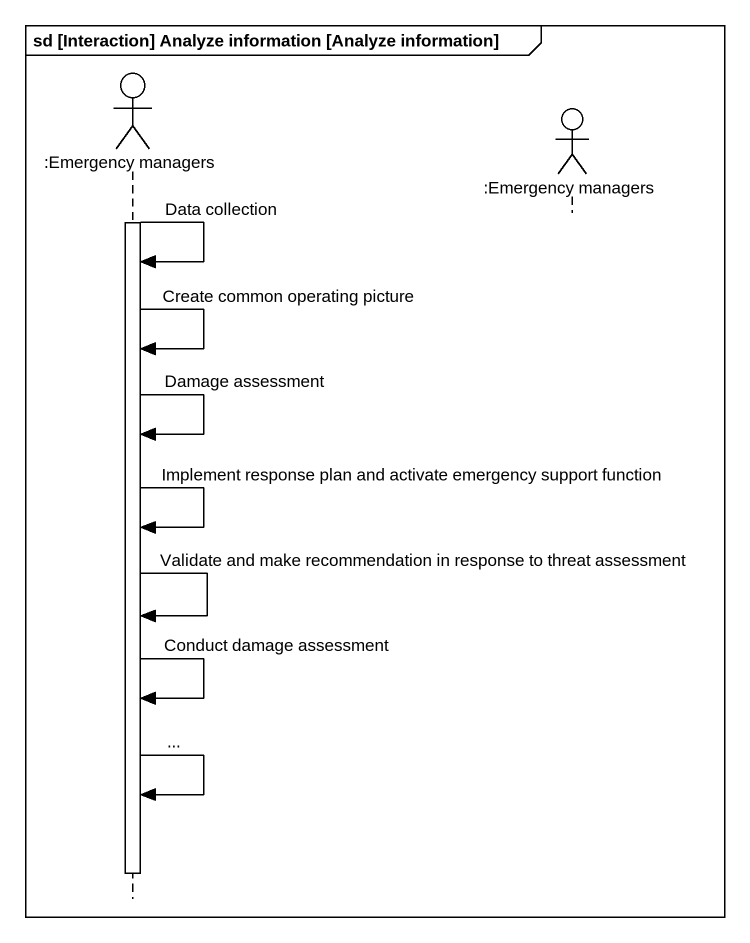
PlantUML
@startuml
mainframe sd [Interaction] Analyze information [Analyze information]
hide footbox
actor ":Emergency managers" as Emergency_managers
actor ":Emergency managers" as Emergency_managers_2

activate Emergency_managers
Emergency_managers -> Emergency_managers : Data collection
Emergency_managers -> Emergency_managers : Create common operating picture
Emergency_managers -> Emergency_managers : Damage assessment
Emergency_managers -> Emergency_managers : Implement response plan and activate emergency support function
Emergency_managers -> Emergency_managers : Validate and make recommendation in response to threat assessment
Emergency_managers -> Emergency_managers : Conduct damage assessment
Emergency_managers -> Emergency_managers : ...
deactivate Emergency_managers
@enduml
